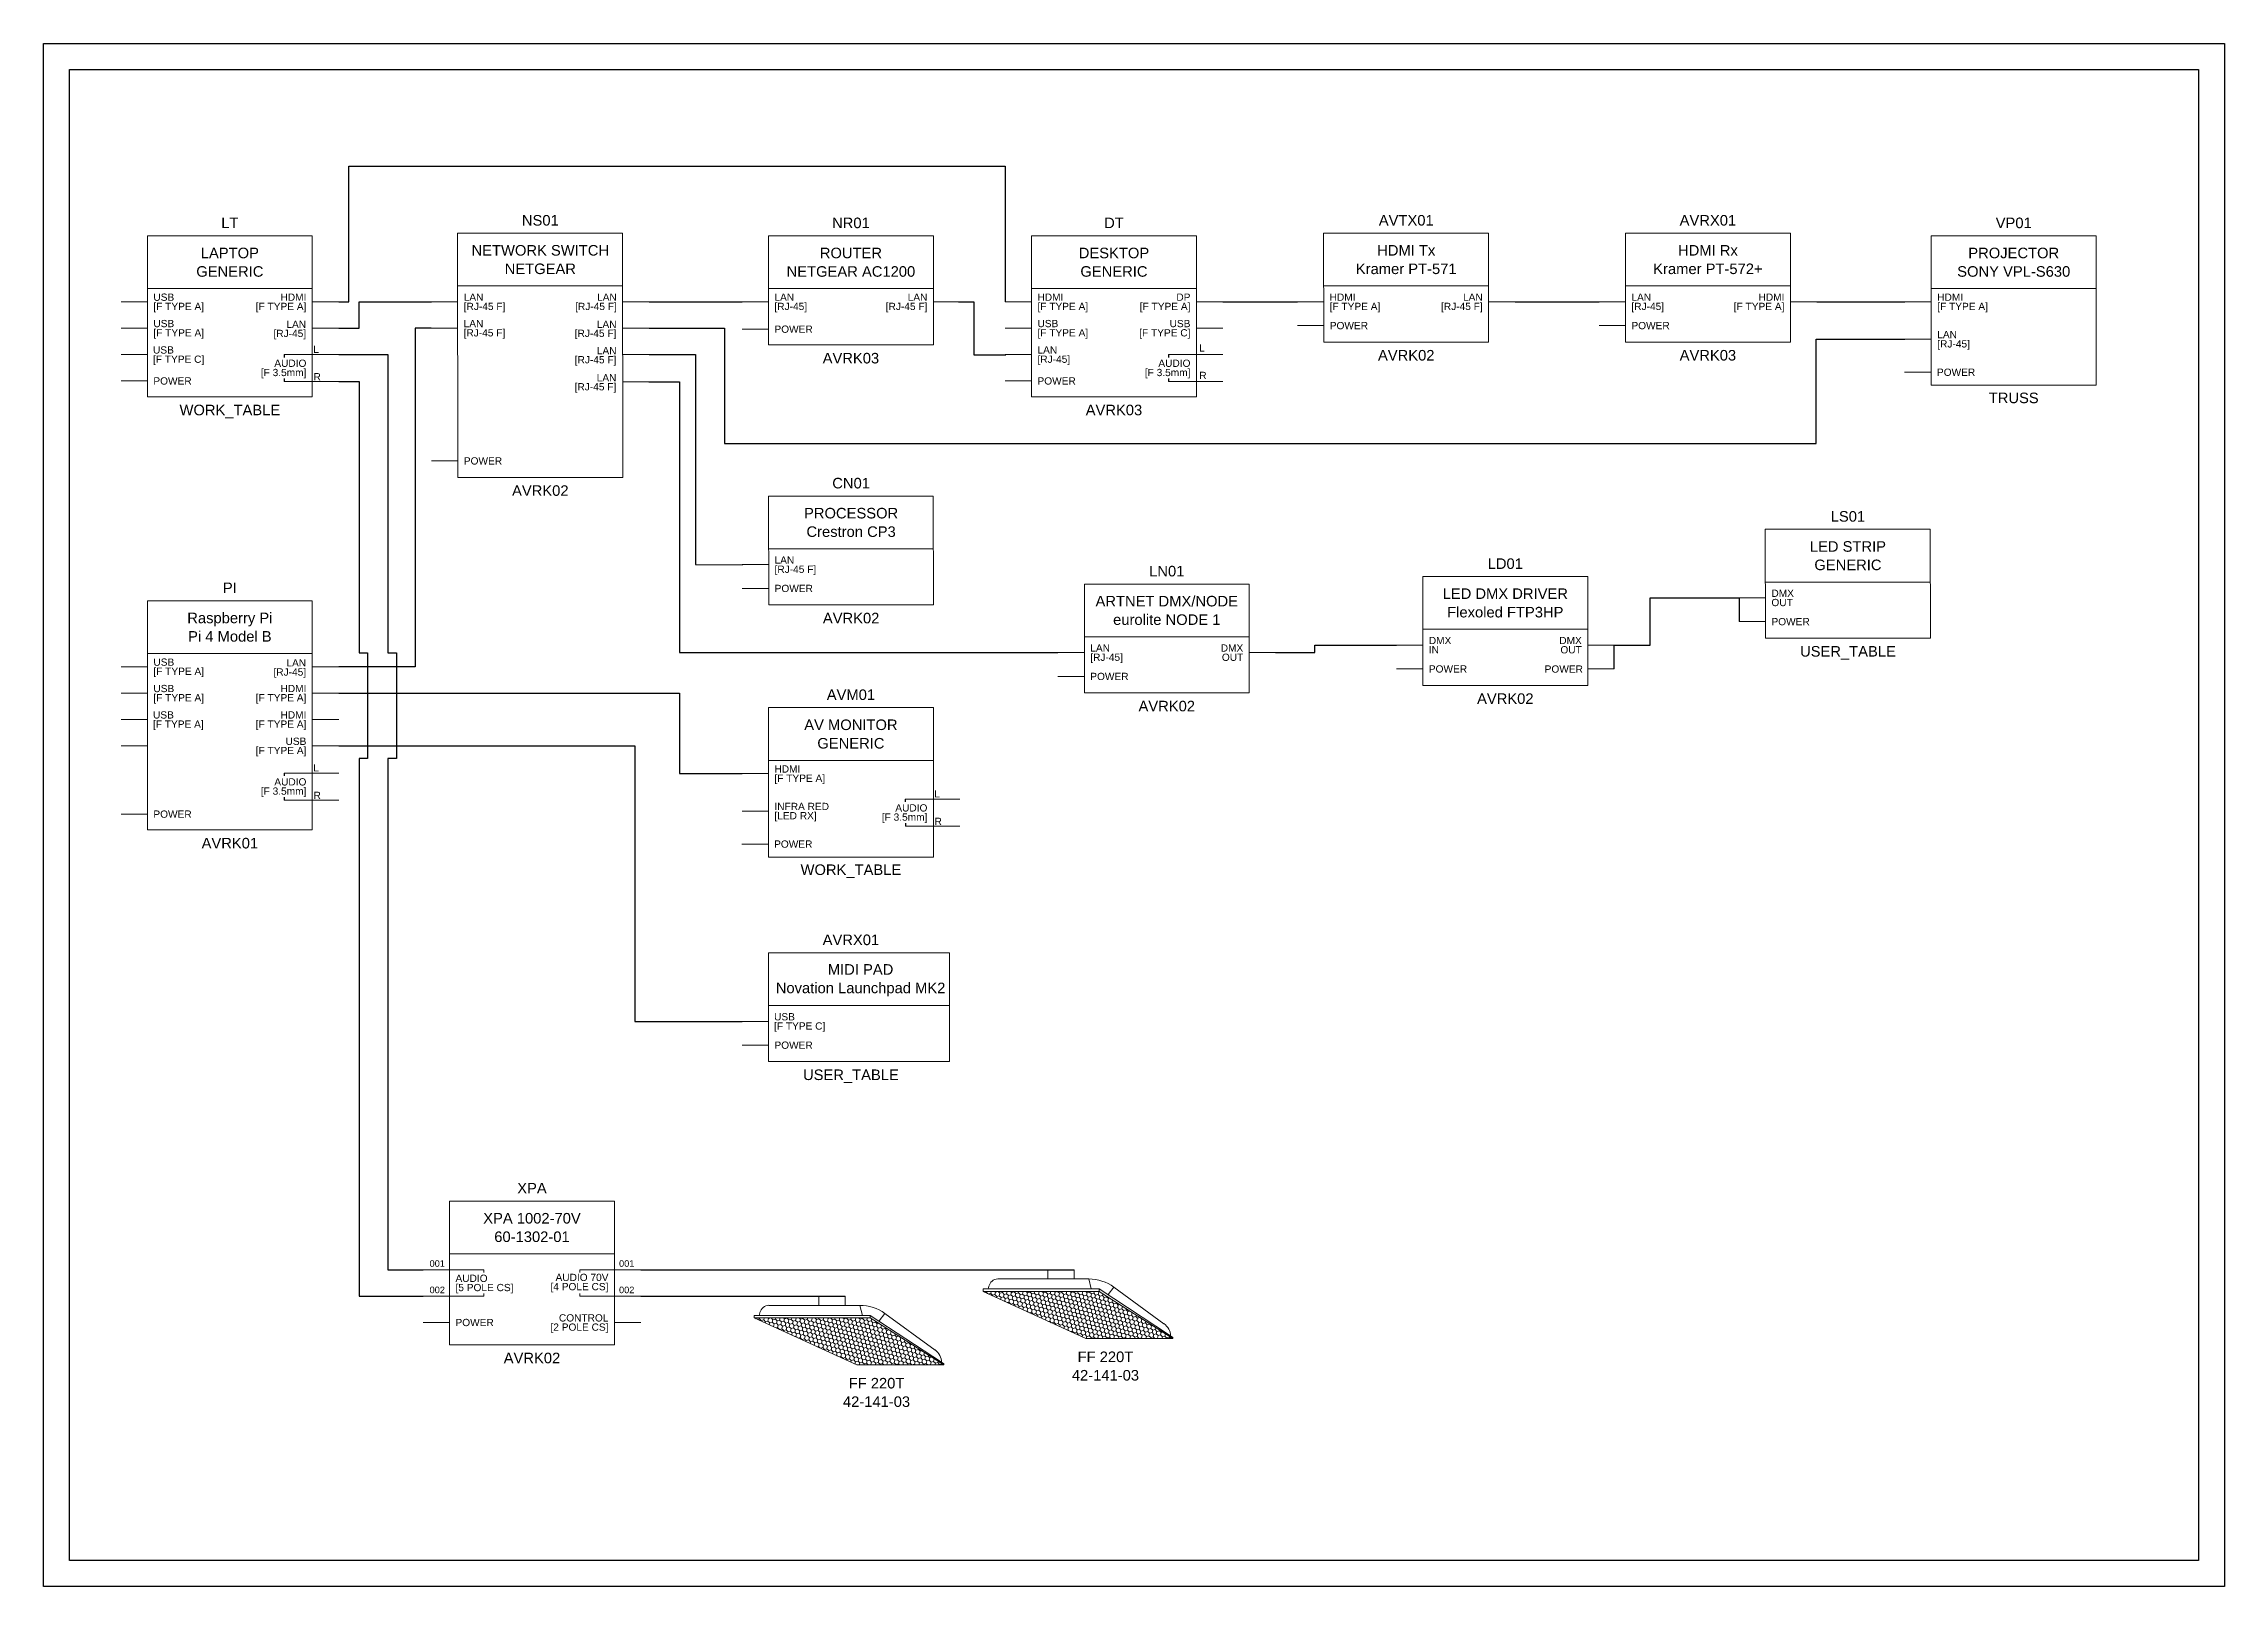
# Model space of a CAD drawing. Header units: millimetres. Extents: x 30 to 450, y 20 to 317.
import ezdxf
from ezdxf.enums import TextEntityAlignment as Align

# ---------------------------------------------------------------- set-up
doc = ezdxf.new("R2010")
doc.units = ezdxf.units.MM
for name, color, linetype in [('Audio', 7, 'Continuous'), ('Control', 7, 'Continuous'), ('Lighting', 7, 'Continuous'), ('Video', 7, 'Continuous')]:
    doc.layers.add(name, color=color, linetype=linetype)
doc.layers.add('BLOCK BORDER', color=7, linetype='Continuous', lineweight=18)
doc.layers.add('BLOCK BORDER IN', color=7, linetype='Continuous', lineweight=5)
doc.styles.add('CAD_SALES', font='arial.ttf')

# ---------------------------------------------------------------- blocks, each defined once
blk = doc.blocks.new('HDMI F A R')
at = {"style": 'CAD_SALES'}
for s, p in [('HDMI', (-0.045, 0.035)), ('[F TYPE A]', (-0.045, -0.035))]:
    blk.add_text(s, height=0.055, dxfattribs=at).set_placement(p, align=Align.MIDDLE_RIGHT)
blk = doc.blocks.new('AUD-5POLE L')
at = {"style": 'CAD_SALES'}
for s, p in [('AUDIO', (0.045, 0.035)), ('[5 POLE CS]', (0.045, -0.035))]:
    blk.add_text(s, height=0.055, dxfattribs=at).set_placement(p, align=Align.MIDDLE_LEFT)
blk = doc.blocks.new('XPA 1002-70V - EBD')
at = {"layer": 'BLOCK BORDER'}
for p, q in [((0.2, 0), (0, 0)), ((0.2, 0.12), (1.45, 0.12)), ((1.45, 0), (1.65, 0)), ((0.2, -0.2), (0, -0.2)), ((1.45, -0.2), (1.65, -0.2)), ((0.2, -0.4), (0, -0.4)), ((1.45, -0.4), (1.65, -0.4))]:
    blk.add_line(p, q, dxfattribs=at)
blk.add_lwpolyline([(1.45, -0.569), (0.2, -0.569), (0.2, 0.52), (1.45, 0.52)], close=True, dxfattribs=at)
at = {"layer": 'BLOCK BORDER IN'}
for points in [[(0.461, -0.021), (0.461, 0), (0.2, 0)], [(1.189, -0.021), (1.189, 0), (1.45, 0)], [(0.2, -0.2), (0.461, -0.2), (0.461, -0.179)], [(1.45, -0.2), (1.189, -0.2), (1.189, -0.179)]]:
    blk.add_lwpolyline(points, dxfattribs=at)
blk.add_blockref('AUD-5POLE L', (0.2, -0.1))
at = {"style": 'CAD_SALES'}
for s, p in [('XPA 1002-70V', (0.825, 0.39)), ('60-1302-01', (0.825, 0.25))]:
    blk.add_text(s, height=0.08, dxfattribs=at).set_placement(p, align=Align.MIDDLE_CENTER)
for s, height, p in [('001', 0.05, (0.165, 0.047)), ('002', 0.05, (0.165, -0.153)), ('[4 POLE CS]', 0.055, (1.405, -0.128)), ('AUDIO 70V', 0.055, (1.405, -0.058)), ('[2 POLE CS]', 0.055, (1.405, -0.435)), ('CONTROL', 0.055, (1.405, -0.365))]:
    blk.add_text(s, height=height, dxfattribs=at).set_placement(p, align=Align.MIDDLE_RIGHT)
for s, height, p in [('001', 0.05, (1.485, 0.047)), ('002', 0.05, (1.485, -0.153)), ('POWER', 0.055, (0.245, -0.4))]:
    blk.add_text(s, height=height, dxfattribs=at).set_placement(p, align=Align.MIDDLE_LEFT)
for tag, p in [('EQ_LBL', (0.825, 0.618)), ('EQ_LOC', (0.825, -0.669))]:
    blk.add_attdef(tag, text='', height=0.08, dxfattribs=at).set_placement(p, align=Align.MIDDLE_CENTER)
blk = doc.blocks.new('FF 220T')
at = {"layer": 'BLOCK BORDER IN'}
h = blk.add_hatch(dxfattribs=at)
h.set_pattern_fill('HONEY', color=256, scale=0.155, angle=315, style=0)
h.set_pattern_definition([(315, (0.311112, -0.07), (0.032415, -0.00868557), [0.019375, -0.03875]), (75, (0.311112, -0.07), (-0.00868557, 0.032415), [0.019375, -0.03875]), (15, (0.311112, -0.07), (0.02372943, 0.02372943), [-0.03875, 0.019375])])
h.paths.add_polyline_path([(0.289, -0.522), (0.948, -0.522), (0.39, -0.164), (-0.491, -0.164)])
at = {"layer": 'BLOCK BORDER'}
for p, q in [((0, -0.07), (0, 0)), ((-0.491, -0.146), (-0.491, -0.164)), ((-0.491, -0.146), (-0.452, -0.146)), ((-0.38, -0.07), (0.311, -0.07)), ((0.2, -0.07), (0.2, 0)), ((0.881, -0.409), (0.501, -0.132)), ((0.289, -0.522), (0.948, -0.522)), ((0.948, -0.513), (0.93, -0.501)), ((0.948, -0.513), (0.948, -0.522))]:
    blk.add_line(p, q, dxfattribs=at)
blk.add_lwpolyline([(0.289, -0.522), (-0.491, -0.164)], dxfattribs=at)
for centre, radius, start, end in [((-0.307, -0.178), 0.149, 159.5954, 167.6075), ((-0.377, -0.141), 0.0712, 92.4005, 167.4167), ((0.311, -0.392), 0.322, 53.9329, 90), ((0.809, -0.507), 0.122, 2.5243, 53.8482)]:
    blk.add_arc(centre, radius, start, end, dxfattribs=at)
at = {"layer": 'BLOCK BORDER IN'}
for p, q in [((-0.491, -0.164), (0.39, -0.164)), ((-0.452, -0.146), (0.39, -0.146)), ((0.311, -0.07), (0.33, -0.146)), ((0.931, -0.501), (0.39, -0.146)), ((0.39, -0.164), (0.39, -0.146)), ((0.948, -0.522), (0.39, -0.164)), ((0.501, -0.132), (0.457, -0.188))]:
    blk.add_line(p, q, dxfattribs=at)
at = {"style": 'CAD_SALES'}
for tag, p in [('SPKR_LBL', (0.437, -0.66)), ('SPKR_PN', (0.437, -0.8))]:
    blk.add_attdef(tag, text='', height=0.08, dxfattribs=at).set_placement(p, align=Align.MIDDLE_CENTER)
blk = doc.blocks.new('eurolite ARTNET')
at = {"layer": 'BLOCK BORDER'}
for p, q in [((230.44, 192.01), (230.44, 212.97)), ((230.44, 212.97), (262.19, 212.97)), ((262.19, 212.97), (262.19, 192.01)), ((230.44, 202.81), (262.19, 202.81)), ((230.44, 199.76), (225.36, 199.76)), ((262.19, 199.76), (267.27, 199.76)), ((230.44, 195.18), (225.36, 195.18)), ((262.19, 192.01), (230.44, 192.01))]:
    blk.add_line(p, q, dxfattribs=at)
at = {"style": 'CAD_SALES'}
for s, p in [('ARTNET DMX/NODE', (246.31, 209.67)), ('eurolite NODE 1', (246.31, 206.11))]:
    blk.add_text(s, height=2.032, dxfattribs=at).set_placement(p, align=Align.MIDDLE_CENTER)
for s, p in [('[RJ-45]', (231.58, 198.87)), ('LAN', (231.58, 200.65)), ('POWER', (231.58, 195.18))]:
    blk.add_text(s, height=1.397, dxfattribs=at).set_placement(p, align=Align.MIDDLE_LEFT)
for s, p in [('DMX', (261.04, 200.65)), ('OUT', (261.04, 198.87))]:
    blk.add_text(s, height=1.397, dxfattribs=at).set_placement(p, align=Align.MIDDLE_RIGHT)
for tag, p in [('LN01', (246.31, 215.45)), ('AVRK03', (246.31, 189.47))]:
    blk.add_attdef(tag, text='', height=2.03, dxfattribs=at).set_placement(p, align=Align.MIDDLE_CENTER)
blk = doc.blocks.new('LED DMX Driver')
at = {"layer": 'BLOCK BORDER'}
for p, q in [((295.64, 193.45), (295.64, 214.41)), ((295.64, 214.41), (327.39, 214.41)), ((327.39, 214.41), (327.39, 193.45)), ((295.64, 204.25), (327.39, 204.25)), ((295.64, 201.2), (290.56, 201.2)), ((327.39, 201.2), (332.47, 201.2)), ((295.64, 196.62), (290.56, 196.62)), ((327.39, 193.45), (295.64, 193.45)), ((327.39, 196.62), (332.47, 196.62))]:
    blk.add_line(p, q, dxfattribs=at)
at = {"style": 'CAD_SALES'}
for s, p in [('LED DMX DRIVER', (311.51, 211.11)), ('Flexoled FTP3HP', (311.51, 207.55))]:
    blk.add_text(s, height=2.032, dxfattribs=at).set_placement(p, align=Align.MIDDLE_CENTER)
for s, p in [('DMX', (296.78, 202.09)), ('IN', (296.78, 200.31)), ('POWER', (296.78, 196.62)), ('POWER', (319.09, 196.6))]:
    blk.add_text(s, height=1.397, dxfattribs=at).set_placement(p, align=Align.MIDDLE_LEFT)
for s, p in [('DMX', (326.24, 202.09)), ('OUT', (326.24, 200.31))]:
    blk.add_text(s, height=1.397, dxfattribs=at).set_placement(p, align=Align.MIDDLE_RIGHT)
for tag, p in [('LN01', (311.51, 216.89)), ('AVRK03', (311.51, 190.91))]:
    blk.add_attdef(tag, text='', height=2.03, dxfattribs=at).set_placement(p, align=Align.MIDDLE_CENTER)
blk = doc.blocks.new('LED STRIP GENERIC')
at = {"layer": 'BLOCK BORDER'}
for p, q in [((362.71, 192.98), (362.66, 213.94)), ((362.66, 213.94), (394.41, 213.94)), ((394.41, 213.94), (394.46, 192.98)), ((362.71, 203.78), (394.46, 203.78)), ((362.71, 200.73), (357.63, 200.73)), ((362.71, 196.15), (357.63, 196.15)), ((394.46, 192.98), (362.71, 192.98))]:
    blk.add_line(p, q, dxfattribs=at)
at = {"style": 'CAD_SALES'}
for s, p in [('LED STRIP', (378.58, 210.63)), ('GENERIC', (378.58, 207.08))]:
    blk.add_text(s, height=2.032, dxfattribs=at).set_placement(p, align=Align.MIDDLE_CENTER)
for s, p in [('DMX', (363.84, 201.62)), ('OUT', (363.84, 199.84)), ('POWER', (363.85, 196.15))]:
    blk.add_text(s, height=1.397, dxfattribs=at).set_placement(p, align=Align.MIDDLE_LEFT)
for tag, p in [('LS01', (378.58, 216.42)), ('TABLE', (378.58, 190.44))]:
    blk.add_attdef(tag, text='', height=2.03, dxfattribs=at).set_placement(p, align=Align.MIDDLE_CENTER)

msp = doc.modelspace()

# ---------------------------------------------------------------- linework, layer by layer
for p, q in [((76.36, 257.14), (76.36, 256.6)), ((246.62, 257.14), (246.62, 256.6)), ((76.36, 252.51), (76.36, 251.97)), ((246.62, 252.51), (246.62, 251.97)), ((76.36, 176.55), (76.36, 176.01)), ((76.36, 171.91), (76.36, 171.38)), ((195.96, 171.54), (195.96, 171.01)), ((195.97, 166.91), (195.97, 166.38))]:
    msp.add_line(p, q)
for points in [[(30, 317), (450, 317), (450, 20), (30, 20)], [(35, 312), (445, 312), (445, 25), (35, 25)]]:
    msp.add_lwpolyline(points, close=True)
at = {"layer": 'Audio'}
msp.add_line((145.01, 80.96), (228.48, 80.96), dxfattribs=at)
for points in [[(86.83, 257.14), (96.29, 257.14), (96.29, 199.72), (97.99, 199.72)], [(86.83, 251.97), (90.8, 251.97), (90.8, 199.72), (92.35, 199.72)], [(92.35, 199.72), (92.35, 179.36), (90.8, 179.36), (90.8, 75.88), (103.1, 75.88)], [(97.99, 199.72), (97.99, 179.36), (96.29, 179.36), (96.29, 80.96), (103.1, 80.96)], [(145.01, 75.88), (184.39, 75.88)]]:
    msp.add_lwpolyline(points, dxfattribs=at)
at = {"layer": 'BLOCK BORDER'}
for p, q in [((50, 269.84), (81.75, 269.84)), ((109.78, 270.35), (141.53, 270.35)), ((169.61, 269.84), (201.36, 269.84)), ((220.26, 269.84), (252.01, 269.84)), ((276.55, 270.35), (308.3, 270.35)), ((334.66, 270.35), (366.41, 270.35)), ((393.56, 269.84), (425.31, 269.84)), ((50, 267.3), (44.92, 267.3)), ((81.75, 267.3), (86.83, 267.3)), ((109.78, 267.3), (104.7, 267.3)), ((141.53, 267.3), (146.61, 267.3)), ((169.61, 267.3), (164.53, 267.3)), ((201.36, 267.3), (206.44, 267.3)), ((220.26, 267.3), (215.18, 267.3)), ((252.01, 267.3), (257.09, 267.3)), ((276.55, 267.3), (271.47, 267.3)), ((308.3, 267.3), (313.38, 267.3)), ((334.66, 267.3), (329.58, 267.3)), ((366.41, 267.3), (371.49, 267.3)), ((393.56, 267.3), (388.48, 267.3)), ((50, 262.22), (44.92, 262.22)), ((81.75, 262.22), (86.83, 262.22)), ((109.75, 262.22), (104.67, 262.22)), ((141.53, 262.22), (146.61, 262.22)), ((169.61, 262.03), (164.53, 262.03)), ((220.26, 262.22), (215.18, 262.22)), ((252.01, 262.22), (257.09, 262.22)), ((276.55, 262.72), (271.47, 262.72)), ((334.66, 262.72), (329.58, 262.72)), ((50, 257.14), (44.92, 257.14)), ((76.36, 257.14), (86.83, 257.14)), ((141.53, 257.14), (146.61, 257.14)), ((220.26, 257.14), (215.18, 257.14)), ((246.62, 257.14), (257.09, 257.14)), ((393.56, 260.09), (388.48, 260.09)), ((50, 252.06), (44.92, 252.06)), ((220.26, 252.06), (215.18, 252.06)), ((393.49, 253.74), (388.41, 253.74)), ((76.36, 251.97), (86.83, 251.97)), ((141.51, 251.92), (146.59, 251.92)), ((246.62, 251.97), (257.1, 251.97)), ((109.78, 236.67), (104.7, 236.67)), ((169.64, 219.75), (201.39, 219.75)), ((169.64, 216.7), (164.56, 216.7)), ((169.64, 212.12), (164.56, 212.12)), ((50, 199.59), (81.75, 199.59)), ((50, 197.05), (44.92, 197.05)), ((81.75, 197.05), (86.83, 197.05)), ((50, 191.97), (44.92, 191.97)), ((81.75, 191.97), (86.83, 191.97)), ((50, 186.89), (44.92, 186.89)), ((81.75, 186.89), (86.83, 186.89)), ((81.75, 186.89), (86.83, 186.89)), ((50, 181.81), (44.92, 181.81)), ((81.75, 181.81), (86.83, 181.81)), ((76.36, 176.55), (86.83, 176.55)), ((169.61, 176.47), (164.53, 176.47)), ((169.61, 179.01), (201.36, 179.01)), ((50, 168.67), (44.92, 168.67)), ((76.36, 171.38), (86.83, 171.38)), ((169.61, 169.26), (164.53, 169.26)), ((195.96, 171.54), (206.44, 171.54)), ((195.97, 166.38), (206.44, 166.38)), ((169.54, 162.91), (164.46, 162.91)), ((169.61, 131.82), (204.36, 131.82)), ((169.61, 128.77), (164.53, 128.77)), ((169.61, 124.19), (164.53, 124.19))]:
    msp.add_line(p, q, dxfattribs=at)
for points in [[(81.75, 249.01), (50, 249.01), (50, 280), (81.75, 280)], [(141.53, 233.5), (109.78, 233.5), (109.74, 280.51), (141.49, 280.51)], [(201.36, 258.99), (169.61, 258.99), (169.61, 280), (201.36, 280)], [(252.01, 249.01), (220.26, 249.01), (220.26, 280), (252.01, 280)], [(308.3, 259.55), (276.55, 259.55), (276.51, 280.51), (308.26, 280.51)], [(366.41, 259.55), (334.66, 259.55), (334.66, 280.51), (366.41, 280.51)], [(425.31, 251.22), (393.56, 251.22), (393.56, 280), (425.31, 280)], [(201.39, 208.95), (169.64, 208.95), (169.6, 229.91), (201.35, 229.91)], [(81.75, 165.62), (50, 165.62), (50, 209.75), (81.75, 209.75)], [(201.36, 160.39), (169.61, 160.39), (169.61, 189.17), (201.36, 189.17)], [(204.45, 121.03), (169.61, 121.03), (169.61, 141.98), (204.45, 141.98)]]:
    msp.add_lwpolyline(points, close=True, dxfattribs=at)
at = {"layer": 'Control'}
for points in [[(86.83, 262.22), (90.8, 262.22), (90.8, 267.3), (104.7, 267.3)], [(146.61, 267.3), (164.53, 267.3)], [(206.22, 267.3), (209.14, 267.3), (209.14, 257.12), (215.32, 257.12)], [(104.67, 262.22), (101.54, 262.22), (101.54, 197.05), (86.83, 197.05)], [(146.61, 262.22), (161.13, 262.22), (161.13, 240.04), (371.37, 240.04), (371.37, 260.09), (388.45, 260.09)], [(146.61, 257.14), (155.55, 257.14), (155.55, 216.73), (164.57, 216.68)], [(146.59, 251.92), (152.49, 251.92), (152.49, 199.76), (225.36, 199.76)], [(86.83, 181.81), (143.87, 181.81), (143.87, 128.77), (164.53, 128.77)]]:
    msp.add_lwpolyline(points, dxfattribs=at)
at = {"layer": 'Lighting'}
for points in [[(332.47, 196.62), (332.47, 201.2), (339.43, 201.2), (339.43, 210.3), (356.54, 210.3), (356.54, 205.72)], [(267.27, 199.76), (274.85, 199.76), (274.85, 201.2), (290.56, 201.2)]]:
    msp.add_lwpolyline(points, dxfattribs=at)
at = {"layer": 'Video'}
for p, q in [((257.09, 267.3), (271.47, 267.3)), ((313.38, 267.3), (329.58, 267.3)), ((371.49, 267.3), (388.48, 267.3))]:
    msp.add_line(p, q, dxfattribs=at)
for points in [[(86.83, 267.3), (88.8, 267.3), (88.8, 293.41), (215.18, 293.41), (215.18, 267.3)], [(86.83, 191.97), (152.48, 191.97), (152.48, 176.47), (164.53, 176.47)]]:
    msp.add_lwpolyline(points, dxfattribs=at)

# ---------------------------------------------------------------- block references
at = {"xscale": 25.4, "yscale": 25.4, "zscale": 25.4}
msp.add_blockref('HDMI F A R', (366.41, 267.3), dxfattribs=at)
for name, p, values in [('LED STRIP GENERIC', (-1.08, 9.57), {'TABLE': 'USER_TABLE', 'LS01': 'LS01'}), ('eurolite ARTNET', (0, 0), {'AVRK03': 'AVRK02', 'LN01': 'LN01'}), ('LED DMX Driver', (0, 0), {'AVRK03': 'AVRK02', 'LN01': 'LD01'})]:
    msp.add_blockref(name, p).add_auto_attribs(values)
for name, p, values in [('XPA 1002-70V - EBD', (103.1, 80.96), {'EQ_LBL': 'XPA', 'EQ_LOC': 'AVRK02'}), ('FF 220T', (223.4, 80.96), {'SPKR_LBL': 'FF 220T', 'SPKR_PN': '42-141-03'}), ('FF 220T', (179.31, 75.88), {'SPKR_LBL': 'FF 220T', 'SPKR_PN': '42-141-03'})]:
    msp.add_blockref(name, p, dxfattribs=at).add_auto_attribs(values)

# ---------------------------------------------------------------- texts
at = {"style": 'CAD_SALES'}
for s, p in [('LAPTOP', (65.87, 276.7)), ('NETWORK SWITCH', (125.66, 277.21)), ('ROUTER', (185.48, 276.7)), ('DESKTOP', (236.14, 276.7)), ('HDMI Tx', (292.43, 277.21)), ('HDMI Rx', (350.53, 277.21)), ('PROJECTOR', (409.43, 276.7)), ('GENERIC', (65.87, 273.14)), ('NETGEAR', (125.66, 273.65)), ('NETGEAR AC1200', (185.48, 273.14)), ('GENERIC', (236.14, 273.14)), ('Kramer PT-571', (292.43, 273.65)), ('Kramer PT-572+', (350.53, 273.65)), ('SONY VPL-S630', (409.43, 273.14)), ('PROCESSOR', (185.52, 226.61)), ('Crestron CP3', (185.52, 223.05)), ('Raspberry Pi', (65.87, 206.44)), ('Pi 4 Model B', (65.87, 202.89)), ('AV MONITOR', (185.48, 185.87)), ('GENERIC', (185.48, 182.31)), ('MIDI PAD', (187.34, 138.77)), ('Novation Launchpad MK2', (187.34, 135.21))]:
    msp.add_text(s, height=2.032, dxfattribs=at).set_placement(p, align=Align.MIDDLE_CENTER)
for s, p in [('USB', (51.14, 268.19)), ('LAN', (110.91, 268.19)), ('LAN', (170.75, 268.19)), ('HDMI', (221.41, 268.19)), ('HDMI', (277.68, 268.19)), ('LAN', (335.8, 268.19)), ('HDMI', (394.7, 268.19)), ('[F TYPE A]', (51.14, 266.41)), ('[RJ-45 F]', (110.91, 266.41)), ('[RJ-45]', (170.75, 266.41)), ('[F TYPE A]', (221.41, 266.41)), ('[F TYPE A]', (277.68, 266.41)), ('[RJ-45]', (335.8, 266.41)), ('[F TYPE A]', (394.7, 266.41)), ('[F TYPE A]', (51.14, 261.33)), ('USB', (51.14, 263.11)), ('[RJ-45]', (74.27, 261.21)), ('LAN', (76.76, 262.97)), ('[RJ-45 F]', (110.89, 261.33)), ('LAN', (110.89, 263.11)), ('[RJ-45 F]', (132.29, 261.23)), ('LAN', (136.54, 262.97)), ('POWER', (170.75, 262.03)), ('[F TYPE A]', (221.41, 261.33)), ('USB', (221.41, 263.11)), ('POWER', (277.7, 262.72)), ('POWER', (335.8, 262.72)), ('LAN', (394.7, 260.98)), ('[F TYPE C]', (51.07, 256.25)), ('USB', (51.07, 258.03)), ('[RJ-45 F]', (132.29, 256.15)), ('LAN', (136.54, 257.89)), ('[RJ-45]', (221.41, 256.25)), ('LAN', (221.41, 258.03)), ('[RJ-45]', (394.7, 259.2)), ('POWER', (51.14, 252.06)), ('LAN', (136.52, 252.67)), ('POWER', (221.41, 252.06)), ('POWER', (394.64, 253.74)), ('[RJ-45 F]', (132.27, 250.94)), ('POWER', (110.93, 236.67)), ('[RJ-45 F]', (170.77, 215.81)), ('LAN', (170.77, 217.59)), ('POWER', (170.79, 212.12)), ('USB', (51.14, 197.93)), ('LAN', (76.76, 197.79)), ('[F TYPE A]', (51.14, 196.16)), ('USB', (51.14, 192.85)), ('[RJ-45]', (74.27, 196.03)), ('[F TYPE A]', (51.14, 191.08)), ('[F TYPE A]', (51.07, 186)), ('USB', (51.07, 187.77)), ('HDMI', (170.75, 177.36)), ('[F TYPE A]', (170.75, 175.58)), ('POWER', (51.14, 168.67)), ('[LED RX]', (170.75, 168.37)), ('INFRA RED', (170.75, 170.15)), ('POWER', (170.69, 162.91)), ('USB', (170.68, 129.66)), ('[F TYPE C]', (170.68, 127.88)), ('POWER', (170.75, 124.19))]:
    msp.add_text(s, height=1.397, dxfattribs=at).set_placement(p, align=Align.MIDDLE_LEFT)
for s, height, p in [('HDMI', 1.397, (80.61, 268.19)), ('LAN', 1.397, (140.39, 268.19)), ('LAN', 1.397, (200.21, 268.19)), ('DP', 1.397, (250.87, 268.19)), ('LAN', 1.397, (307.16, 268.19)), ('[F TYPE A]', 1.397, (80.61, 266.41)), ('[RJ-45 F]', 1.397, (140.39, 266.41)), ('[RJ-45 F]', 1.397, (200.21, 266.41)), ('[F TYPE A]', 1.397, (250.87, 266.41)), ('[RJ-45 F]', 1.397, (307.16, 266.41)), ('[F TYPE C]', 1.397, (250.87, 261.33)), ('USB', 1.397, (250.87, 263.11)), ('L', 1.4, (83.02, 258.17)), ('L', 1.4, (253.62, 258.42)), ('[F 3.5mm]', 1.397, (80.61, 253.69)), ('AUDIO', 1.397, (80.61, 255.47)), ('R', 1.4, (83.39, 252.87)), ('[F 3.5mm]', 1.397, (250.87, 253.69)), ('AUDIO', 1.397, (250.87, 255.47)), ('R', 1.4, (253.99, 253.12)), ('HDMI', 1.397, (80.61, 192.85)), ('[F TYPE A]', 1.397, (80.61, 191.08)), ('[F TYPE A]', 1.397, (80.61, 186)), ('HDMI', 1.397, (80.61, 187.77)), ('[F TYPE A]', 1.397, (80.61, 180.92)), ('USB', 1.397, (80.61, 182.69)), ('L', 1.4, (83.02, 177.58)), ('[F 3.5mm]', 1.397, (80.61, 173.1)), ('AUDIO', 1.397, (80.61, 174.88)), ('R', 1.4, (83.39, 172.28)), ('L', 1.4, (202.62, 172.57)), ('[F 3.5mm]', 1.397, (200.21, 168.1)), ('AUDIO', 1.397, (200.21, 169.87)), ('R', 1.4, (203, 167.27))]:
    msp.add_text(s, height=height, dxfattribs=at).set_placement(p, align=Align.MIDDLE_RIGHT)
for tag, text, height, p in [('LT', '', 2.03, (65.87, 282.49)), ('NS01', 'Network Switch', 2.032, (125.66, 282.99)), ('NR01', '', 2.03, (185.48, 282.49)), ('DT', '', 2.03, (236.14, 282.49)), ('AVTX01', 'DTP Tx', 2.032, (292.43, 282.99)), ('AVRX01', 'DTP Rx', 2.032, (350.53, 282.99)), ('VP01', '', 2.03, (409.43, 282.49)), ('AVRK03', '', 2.03, (185.48, 256.45)), ('AVRK03', '', 2.03, (350.53, 257.01)), ('TRUSS', '', 2.03, (409.43, 248.8)), ('WORK_TABLE', '', 2.03, (65.87, 246.47)), ('AVRK03', '', 2.03, (236.14, 246.47)), ('AVRK02', '', 2.03, (125.66, 230.96)), ('CN01', 'DTP Tx', 2.032, (185.52, 232.39)), ('PI', '', 2.03, (65.87, 212.23)), ('AVRK02', '', 2.03, (185.52, 206.41)), ('AVM01', '', 2.03, (185.48, 191.66)), ('AVRK01', '', 2.03, (65.87, 163.08)), ('WORK_TABLE', '', 2.03, (185.48, 157.97)), ('AVRX01', 'DTP Rx', 2.032, (185.48, 144.47)), ('USER_TABLE', '', 2.03, (185.48, 118.49))]:
    msp.add_attdef(tag, text=text, height=height, dxfattribs=at).set_placement(p, align=Align.MIDDLE_CENTER)
at = {"layer": 'Control', "style": 'CAD_SALES'}
msp.add_attdef('AVRK02', text='', height=2.03, dxfattribs=at).set_placement((292.43, 257.01), align=Align.MIDDLE_CENTER)

doc.saveas('drawing.dxf')
